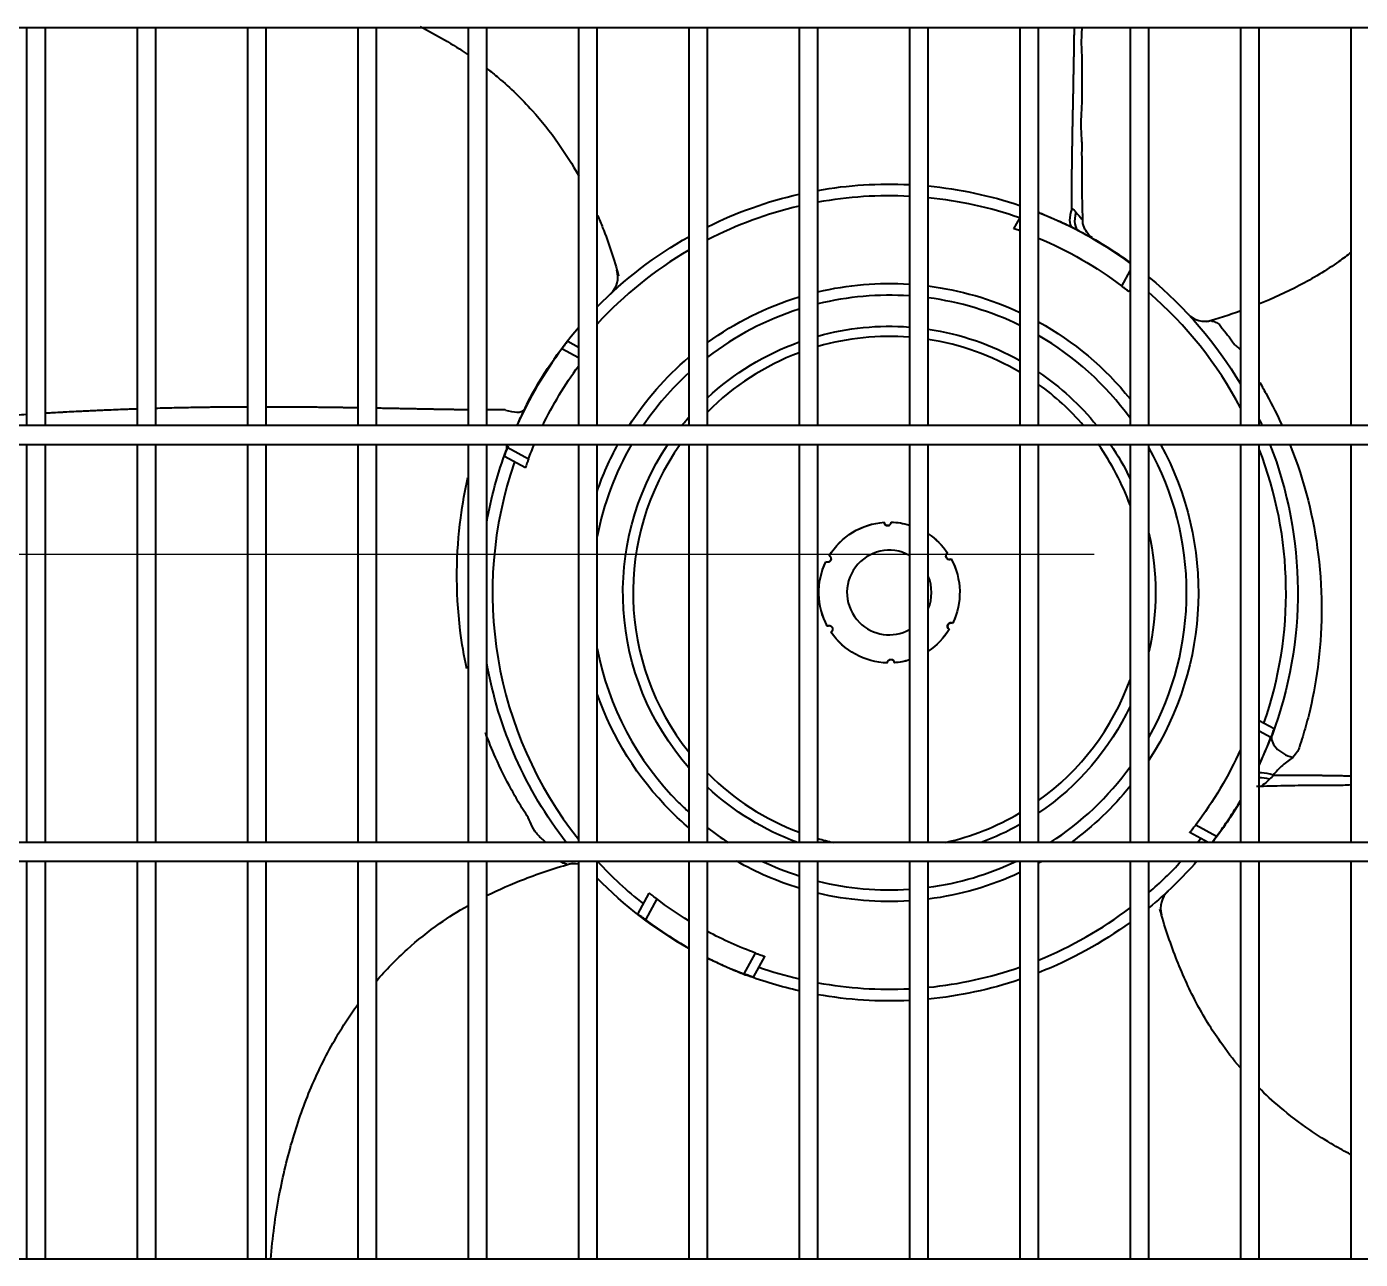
# Model space of a CAD drawing. Extents: x 58467 to 79089, y -33726 to -17391.
# Drawn here: x 72349.59 to 72377.99, y -20118.07 to -20091.82 of the extents above; entities that cross this region are included whole.
import ezdxf
from ezdxf.enums import TextEntityAlignment as Align

# ---------------------------------------------------------------- set-up
doc = ezdxf.new("R2010")
doc.units = 0
doc.header["$LTSCALE"] = 100
doc.linetypes.add('DASHDOT2', pattern=[0.5, 0.25, -0.125, 0, -0.125])
doc.layers.add('+ENTE-ST-DOSEME USTU KONDDRENAJ', color=110, linetype='DOSEMEUSTUKONDENSDRENAJ_LINE', lineweight=40)
doc.layers.add('BA_axis', color=5, linetype='DASHDOT2')
doc.styles.add('text1', font='arial.ttf', dxfattribs={"height": 20})
doc.linetypes.add('DOSEMEUSTUKONDENSDRENAJ_LINE', pattern='A,300,-40,["CD",Standard,S=15,R=0,X=-35,Y=-7.5],0', length=340)

# ---------------------------------------------------------------- blocks, each defined once
blk = doc.blocks.new('*U176')
blk.add_line((0, 0), (0, -696))
at = {"linetype": 'Continuous', "style": 'text1'}
blk.add_attdef('1', text='', height=40, dxfattribs=at).set_placement((0, 38), align=Align.MIDDLE)
blk = doc.blocks.new('AXIS')
at = {"layer": 'BA_axis', "xscale": -1, "rotation": 270}
blk.add_blockref('*U176', (4176.09, -32551.267), dxfattribs=at)
blk = doc.blocks.new('1 VE ZEMİN SAĞ')
at = {"color": 3}
for p, q in [((54065.854, -32792.919, -3.539), (54184.216, -32792.919, -3.539)), ((54137.4, -32792.919, -3.539), (54137.4, -32801.398, -3.539)), ((54137.8, -32801.398, -3.539), (54137.8, -32792.919, -3.539)), ((54139.75, -32792.919, -3.539), (54139.75, -32801.398, -3.539)), ((54140.15, -32801.398, -3.539), (54140.15, -32792.919, -3.539)), ((54142.1, -32792.919, -3.539), (54142.1, -32801.398, -3.539)), ((54142.5, -32801.398, -3.539), (54142.5, -32792.919, -3.539)), ((54144.449, -32792.919, -3.539), (54144.449, -32801.398, -3.539)), ((54144.849, -32801.398, -3.539), (54144.849, -32792.919, -3.539)), ((54146.799, -32792.919, -3.539), (54146.799, -32801.398, -3.539)), ((54147.199, -32801.398, -3.539), (54147.199, -32792.919, -3.539)), ((54149.149, -32792.919, -3.539), (54149.149, -32801.398, -3.539)), ((54149.548, -32801.398, -3.539), (54149.548, -32792.919, -3.539)), ((54151.498, -32792.919, -3.539), (54151.498, -32801.398, -3.539)), ((54151.898, -32801.398, -3.539), (54151.898, -32792.919, -3.539)), ((54153.848, -32792.919, -3.539), (54153.848, -32801.398, -3.539)), ((54154.248, -32801.398, -3.539), (54154.248, -32792.919, -3.539)), ((54156.197, -32792.919, -3.539), (54156.197, -32801.398, -3.539)), ((54156.597, -32801.398, -3.539), (54156.597, -32792.919, -3.539)), ((54158.547, -32792.919, -3.539), (54158.547, -32801.398, -3.539)), ((54158.947, -32801.398, -3.539), (54158.947, -32792.919, -3.539)), ((54160.897, -32792.919, -3.539), (54160.897, -32801.398, -3.539)), ((54161.297, -32801.398, -3.539), (54161.297, -32792.919, -3.539)), ((54163.246, -32792.919, -3.539), (54163.246, -32801.398, -3.539)), ((54163.646, -32801.398, -3.539), (54163.646, -32792.919, -3.539)), ((54165.596, -32792.919, -3.539), (54165.596, -32801.398, -3.539)), ((54146.794, -32796.529, -3.539), (54146.799, -32796.524, -3.539)), ((54158.422, -32797.204, -3.539), (54158.547, -32796.977, -3.539)), ((54160.717, -32798.427, -3.539), (54160.897, -32798.099, -3.539)), ((54149.833, -32798.594, -3.539), (54149.852, -32798.576, -3.539)), ((54160.897, -32798.515, -3.539), (54160.877, -32798.551, -3.539)), ((54162.135, -32799.026, -3.539), (54162.145, -32799.038, -3.539)), ((54148.921, -32799.6, -3.539), (54149.149, -32799.725, -3.539)), ((54149.149, -32799.953, -3.539), (54148.798, -32799.761, -3.539)), ((54146.799, -32800.481, -3.539), (54146.796, -32800.48, -3.539)), ((54146.799, -32800.481, -3.539), (54146.796, -32800.48, -3.539)), ((54184.216, -32801.397, -3.539), (54065.854, -32801.397, -3.539)), ((54065.854, -32801.797, -3.539), (54184.216, -32801.797, -3.539)), ((54137.4, -32801.798, -3.539), (54137.4, -32810.275, -3.539)), ((54137.8, -32810.275, -3.539), (54137.8, -32801.798, -3.539)), ((54139.75, -32801.798, -3.539), (54139.75, -32810.275, -3.539)), ((54140.15, -32810.275, -3.539), (54140.15, -32801.798, -3.539)), ((54142.1, -32801.798, -3.539), (54142.1, -32810.275, -3.539)), ((54142.5, -32810.275, -3.539), (54142.5, -32801.798, -3.539)), ((54144.449, -32801.798, -3.539), (54144.449, -32810.275, -3.539)), ((54144.849, -32810.275, -3.539), (54144.849, -32801.798, -3.539)), ((54146.799, -32801.798, -3.539), (54146.799, -32810.275, -3.539)), ((54147.199, -32810.275, -3.539), (54147.199, -32801.798, -3.539)), ((54147.644, -32801.865, -3.539), (54148.087, -32802.108, -3.539)), ((54149.149, -32801.798, -3.539), (54149.149, -32810.275, -3.539)), ((54149.548, -32810.275, -3.539), (54149.548, -32801.798, -3.539)), ((54151.498, -32801.798, -3.539), (54151.498, -32810.275, -3.539)), ((54151.898, -32810.275, -3.539), (54151.898, -32801.798, -3.539)), ((54153.848, -32801.798, -3.539), (54153.848, -32810.275, -3.539)), ((54154.248, -32810.275, -3.539), (54154.248, -32801.798, -3.539)), ((54156.197, -32801.798, -3.539), (54156.197, -32810.275, -3.539)), ((54156.597, -32810.275, -3.539), (54156.597, -32801.798, -3.539)), ((54158.547, -32801.798, -3.539), (54158.547, -32810.275, -3.539)), ((54158.947, -32810.275, -3.539), (54158.947, -32801.798, -3.539)), ((54160.897, -32801.798, -3.539), (54160.897, -32810.275, -3.539)), ((54161.297, -32810.275, -3.539), (54161.297, -32801.798, -3.539)), ((54163.246, -32801.798, -3.539), (54163.246, -32810.275, -3.539)), ((54163.646, -32810.275, -3.539), (54163.646, -32801.798, -3.539)), ((54165.596, -32801.798, -3.539), (54165.596, -32810.275, -3.539)), ((54148.019, -32802.299, -3.539), (54147.574, -32802.055, -3.539)), ((54165.592, -32806.952, -3.539), (54165.596, -32806.953, -3.539)), ((54165.592, -32806.952, -3.539), (54165.596, -32806.953, -3.539)), ((54163.646, -32807.679, -3.539), (54163.961, -32807.852, -3.539)), ((54163.892, -32808.041, -3.539), (54163.646, -32807.907, -3.539)), ((54162.294, -32809.902, -3.539), (54162.737, -32810.145, -3.539)), ((54162.56, -32810.276, -3.539), (54162.17, -32810.062, -3.539)), ((54184.216, -32810.276, -3.539), (54065.854, -32810.276, -3.539)), ((54065.854, -32810.676, -3.539), (54184.216, -32810.676, -3.539)), ((54137.4, -32810.675, -3.539), (54137.4, -32819.154, -3.539)), ((54137.8, -32819.154, -3.539), (54137.8, -32810.675, -3.539)), ((54139.75, -32810.675, -3.539), (54139.75, -32819.154, -3.539)), ((54140.15, -32819.154, -3.539), (54140.15, -32810.675, -3.539)), ((54142.1, -32810.675, -3.539), (54142.1, -32819.154, -3.539)), ((54142.5, -32819.154, -3.539), (54142.5, -32810.675, -3.539)), ((54144.449, -32810.675, -3.539), (54144.449, -32819.154, -3.539)), ((54144.849, -32819.154, -3.539), (54144.849, -32810.675, -3.539)), ((54146.799, -32810.675, -3.539), (54146.799, -32819.154, -3.539)), ((54147.199, -32819.154, -3.539), (54147.199, -32810.675, -3.539)), ((54149.149, -32810.675, -3.539), (54149.149, -32819.154, -3.539)), ((54149.548, -32819.154, -3.539), (54149.548, -32810.675, -3.539)), ((54151.498, -32810.675, -3.539), (54151.498, -32819.154, -3.539)), ((54151.898, -32819.154, -3.539), (54151.898, -32810.675, -3.539)), ((54153.848, -32810.675, -3.539), (54153.848, -32819.154, -3.539)), ((54154.248, -32819.154, -3.539), (54154.248, -32810.675, -3.539)), ((54156.197, -32810.675, -3.539), (54156.197, -32819.154, -3.539)), ((54156.597, -32819.154, -3.539), (54156.597, -32810.675, -3.539)), ((54158.547, -32810.675, -3.539), (54158.547, -32819.154, -3.539)), ((54158.947, -32819.154, -3.539), (54158.947, -32810.675, -3.539)), ((54160.897, -32810.675, -3.539), (54160.897, -32819.154, -3.539)), ((54161.297, -32819.154, -3.539), (54161.297, -32810.675, -3.539)), ((54163.246, -32810.675, -3.539), (54163.246, -32819.154, -3.539)), ((54163.646, -32819.154, -3.539), (54163.646, -32810.675, -3.539)), ((54165.596, -32810.675, -3.539), (54165.596, -32819.154, -3.539)), ((54150.415, -32811.8, -3.539), (54150.659, -32811.355, -3.539)), ((54161.703, -32811.312, -3.539), (54161.684, -32811.33, -3.539)), ((54150.819, -32811.479, -3.539), (54150.576, -32811.923, -3.539)), ((54151.399, -32812.475, -3.539), (54151.398, -32812.474, -3.539)), ((54152.679, -32813.077, -3.539), (54152.923, -32812.634, -3.539)), ((54153.113, -32812.702, -3.539), (54152.869, -32813.146, -3.539)), ((54184.216, -32819.154, -3.539), (54065.854, -32819.154, -3.539))]:
    blk.add_line(p, q, dxfattribs=at)
at = {"color": 3, "extrusion": (0, 0, -1)}
for centre, radius, start, end in [((-54155.768, -32804.953, 3.539), 8.699, 79.9351, 92.8298), ((-54155.768, -32804.953, 3.539), 8.699, 95.4718, 108.6329), ((-54155.768, -32804.953, 3.539), 8.699, 63.5863, 77.2478), ((-54155.768, -32804.953, 3.539), 8.699, 44.3587, 60.6054), ((-54155.768, -32804.953, 3.539), 8.191, 112.8394, 127.1733), ((-54155.768, -32804.953, 3.539), 8.699, 117.6697, 126.1312), ((-54155.768, -32804.953, 3.539), 8.699, 129.4651, 149.2876), ((-54155.768, -32804.953, 3.539), 6.582, 76.6463, 93.7406), ((-54155.768, -32804.953, 3.539), 6.582, 97.2394, 114.975), ((-54155.768, -32804.953, 3.539), 6.582, 53.9887, 73.035), ((-54155.768, -32804.953, 3.539), 8.699, 27.6697, 40.4519), ((-54155.768, -32804.953, 3.539), 5.671, 74.4525, 94.3425), ((-54155.768, -32804.953, 3.539), 5.671, 98.4094, 119.34), ((-54155.768, -32804.953, 3.539), 6.582, 118.8787, 141.1875), ((-54155.768, -32804.953, 3.539), 5.671, 46.9687, 70.2112), ((-54155.768, -32804.953, 3.539), 6.582, 32.6925, 49.5563), ((-54155.768, -32804.953, 3.539), 8.191, 25.7297, 36.0841), ((-54155.768, -32804.953, 3.539), 5.671, 124.0931, 141.1706), ((-54155.768, -32804.953, 3.539), 5.671, 38.8237, 41.1581), ((-54155.768, -32804.953, 3.539), 8.699, 154.9195, 155.8727), ((-54155.768, -32804.953, 3.539), 8.699, 9.905, 20.4357), ((-54155.768, -32804.953, 3.539), 8.191, 20.3267, 22.6623), ((-54155.768, -32804.953, 3.539), 6.582, 19.1081, 28.6481), ((-54155.768, -32804.953, 3.539), 5.671, 318.8306, 33.8063), ((-54155.768, -32804.953, 3.539), 5.671, 146.1881, 154.7325), ((-54155.768, -32804.953, 3.539), 6.582, 151.3463, 212.8556), ((-54155.768, -32804.953, 3.539), 8.699, 158.7281, 200.4357), ((-54155.768, -32804.953, 3.539), 1.5, 31.5149, 85.7851), ((-54155.768, -32804.953, 3.539), 1.5, 31.6151, 85.8849), ((-54155.735, -32803.454, 3.539), 0.075, 180.1825, 357.3175), ((-54155.768, -32804.953, 3.539), 1.5, 91.5149, 106.647), ((-54155.768, -32804.953, 3.539), 1.5, 91.6151, 106.6471), ((-54155.768, -32804.953, 3.539), 1.5, 123.5817, 145.8849), ((-54155.768, -32804.953, 3.539), 1.5, 123.5818, 145.7851), ((-54155.768, -32804.953, 3.539), 5.671, 167.13, 192.8588), ((-54154.453, -32804.232, 3.539), 0.075, 120.1825, 297.3175), ((-54157.05, -32804.175, 3.539), 0.075, 240.1825, 57.3175), ((-54155.768, -32804.953, 3.539), 1.5, 151.5149, 205.7863), ((-54155.768, -32804.953, 3.539), 1.5, 151.6151, 205.8849), ((-54155.768, -32804.953, 3.539), 1.5, 331.5149, 25.7851), ((-54155.768, -32804.953, 3.539), 1.5, 331.6151, 25.8849), ((-54154.486, -32805.731, 3.539), 0.075, 60.1825, 237.3175), ((-54157.083, -32805.674, 3.539), 0.075, 300.1825, 117.3175), ((-54155.768, -32804.953, 3.539), 1.5, 271.6151, 325.8849), ((-54155.768, -32804.953, 3.539), 1.5, 271.5149, 325.7851), ((-54155.768, -32804.953, 3.539), 1.5, 211.5137, 236.4184), ((-54155.768, -32804.953, 3.539), 1.5, 211.6151, 236.419), ((-54155.768, -32804.953, 3.539), 8.699, 322.2719, 350.0942), ((-54155.801, -32806.452, 3.539), 0.075, 0.1825, 177.3175), ((-54155.768, -32804.953, 3.539), 1.5, 253.3536, 265.8849), ((-54155.768, -32804.953, 3.539), 1.5, 253.3536, 265.7851), ((-54155.768, -32804.953, 3.539), 6.582, 315, 340.8806), ((-54155.768, -32804.953, 3.539), 5.671, 205.2562, 235.8956), ((-54155.768, -32804.953, 3.539), 8.191, 204.0687, 217.1733), ((-54155.768, -32804.953, 3.539), 5.671, 290.1825, 313.02), ((-54155.768, -32804.953, 3.539), 6.582, 218.8013, 233.9606), ((-54155.768, -32804.953, 3.539), 6.582, 310.4325, 315), ((-54155.768, -32804.953, 3.539), 8.699, 210.7139, 217.7283), ((-54155.768, -32804.953, 3.539), 5.671, 240.6487, 249.8006), ((-54155.768, -32804.953, 3.539), 6.582, 286.9538, 299.5988), ((-54155.768, -32804.953, 3.539), 6.582, 240.3844, 241.11), ((-54155.768, -32804.953, 3.539), 8.699, 221.1398, 230.5364), ((-54155.768, -32804.953, 3.539), 8.699, 299.3961, 315.6416), ((-54155.768, -32804.953, 3.539), 6.582, 245.0137, 262.7494), ((-54155.768, -32804.953, 3.539), 6.582, 266.2481, 283.3425), ((-54155.768, -32804.953, 3.539), 8.191, 301.4183, 307.1733), ((-54155.768, -32804.953, 3.539), 8.191, 290.3267, 298.1938), ((-54155.768, -32804.953, 3.539), 8.699, 233.8703, 248.5638), ((-54155.768, -32804.953, 3.539), 8.699, 282.7514, 290.4357), ((-54155.768, -32804.953, 3.539), 8.699, 251.3663, 264.5273), ((-54155.768, -32804.953, 3.539), 8.699, 267.1681, 280.0628)]:
    blk.add_arc(centre, radius, start, end, dxfattribs=at)
at = {"color": 3}
for radius, start, end in [(8.449, 87.0854, 100.3653), (8.449, 70.7868, 84.3659), (8.449, 103.1359, 117.2591), (8.691, 53.8334, 68.5429), (8.449, 120.3544, 137.4022), (8.449, 27.7268, 49.1255), (6.332, 86.1131, 103.8938), (6.332, 63.9675, 82.4738), (6.332, 107.6513, 127.6706), (5.455, 85.4831, 106.1831), (5.455, 59.3719, 81.2531), (6.332, 35.91, 59.8669), (8.691, 143.3149, 155.8496), (5.455, 110.61, 135.1912), (6.332, 132.4013, 145.8394), (5.455, 40.6856, 54.3544), (6.332, 150.1088, 169.1663), (5.455, 144.6525, 218.4862), (5.455, 19.9069, 35.3531), (6.332, 330.8231, 29.1769), (8.449, 340.7868, 21.1705), (8.449, 160.7868, 218.4201), (0.9, 61.4868, 225), (0.9, 337.2019, 22.7981), (0.9, 225, 298.513), (6.332, 190.8338, 225), (5.455, 305.6456, 340.0931), (8.691, 335.0266, 339.1851), (5.455, 225, 249.39), (6.332, 302.7938, 324.09), (8.691, 323.3149, 329.3716), (6.332, 225, 227.5988), (5.455, 282.6281, 300.6282), (6.332, 232.3294, 237.2006), (5.455, 253.8169, 257.3662), (8.449, 320.9474, 321.7132), (8.449, 222.6368, 231.7132), (6.332, 244.6538, 252.3488), (6.332, 277.5263, 295.3407), (8.449, 310.8737, 317.3624), (6.332, 256.1063, 273.8869), (8.691, 233.3149, 240.576), (8.449, 292.1036, 307.3772), (8.691, 243.5604, 249.1851), (8.449, 250.7868, 256.8654), (8.449, 275.6354, 289.2045), (8.449, 259.636, 272.9158)]:
    blk.add_arc((54155.768, -32804.953, -3.539), radius, start, end, dxfattribs=at)
at = {"color": 3, "extrusion": (5.89787e-06, 5.50525e-06, 1)}
blk.add_arc((54149.49, -32798.229, -3.402), 0.5, 313.0877, 16.4735, dxfattribs=at)
at = {"color": 3, "extrusion": (5.03151e-06, -5.39034e-06, 1)}
blk.add_arc((54162.491, -32798.676, -3.092), 0.5, 223.0877, 286.4677, dxfattribs=at)
at = {"color": 3, "extrusion": (-5.25028e-06, 5.62471e-06, 1)}
blk.add_arc((54149.044, -32811.23, -4.006), 0.5, 77.9694, 106.4725, dxfattribs=at)
at = {"color": 3, "extrusion": (-6.04419e-06, -5.64183e-06, 1)}
blk.add_arc((54162.045, -32811.677, -3.679), 0.5, 133.0877, 196.4734, dxfattribs=at)
at = {"color": 3}
for centre, major_axis, ratio, start_param, end_param in [((54160.039, -32796.806, -3.539), (0.232, 0.443), 0.512974, 1.938544, 3.141593), ((54147.148, -32801.741, -3.539), (0.468, -0.175), 0.588101, 0, 0.392495), ((54164.387, -32808.165, -3.539), (-0.468, 0.175), 0.588101, 0, 1.726902), ((54163.914, -32809.225, -3.539), (0.443, -0.232), 0.512974, 1.938544, 2.458256)]:
    blk.add_ellipse(centre, major_axis=major_axis, ratio=ratio, start_param=start_param, end_param=end_param, dxfattribs=at)
for points, knots in [([(54145.782, -32792.901, -3.539), (54145.958, -32792.989, -3.539), (54146.303, -32793.176, -3.539), (54146.636, -32793.387, -3.539), (54146.799, -32793.498, -3.539)], [0, 0, 0, 0, 0.500416, 1, 1, 1, 1]), ([(54159.657, -32796.765, -3.539), (54159.657, -32796.749, -3.539), (54159.657, -32796.708, -3.539), (54159.656, -32796.624, -3.539), (54159.656, -32796.531, -3.539), (54159.656, -32796.437, -3.539), (54159.656, -32796.354, -3.539), (54159.656, -32796.272, -3.539), (54159.657, -32796.177, -3.539), (54159.658, -32796.076, -3.539), (54159.659, -32795.965, -3.539), (54159.66, -32795.866, -3.539), (54159.661, -32795.76, -3.539), (54159.663, -32795.66, -3.539), (54159.665, -32795.559, -3.539), (54159.666, -32795.444, -3.539), (54159.668, -32795.342, -3.539), (54159.67, -32795.225, -3.539), (54159.672, -32795.108, -3.539), (54159.674, -32794.988, -3.539), (54159.676, -32794.883, -3.539), (54159.679, -32794.775, -3.539), (54159.681, -32794.652, -3.539), (54159.683, -32794.525, -3.539), (54159.686, -32794.399, -3.539), (54159.689, -32794.273, -3.539), (54159.691, -32794.148, -3.539), (54159.693, -32794.023, -3.539), (54159.695, -32793.899, -3.539), (54159.698, -32793.774, -3.539), (54159.7, -32793.649, -3.539), (54159.702, -32793.523, -3.539), (54159.704, -32793.396, -3.539), (54159.706, -32793.253, -3.539), (54159.708, -32793.124, -3.539), (54159.71, -32793.001, -3.539), (54159.711, -32792.943, -3.539), (54159.711, -32792.918, -3.539)], [0, 0, 0, 0, 0.014596, 0.03792, 0.072906, 0.09623, 0.119554, 0.142878, 0.166202, 0.201188, 0.224512, 0.259498, 0.282822, 0.306146, 0.341132, 0.364456, 0.399442, 0.422766, 0.457752, 0.492738, 0.516062, 0.539386, 0.574372, 0.609358, 0.632682, 0.667668, 0.702654, 0.725978, 0.760964, 0.79595, 0.819274, 0.85426, 0.889246, 0.91257, 0.959218, 0.982542, 1, 1, 1, 1]), ([(54159.894, -32797.132, -3.539), (54159.887, -32796.936, -3.539), (54159.876, -32796.54, -3.539), (54159.873, -32796.118, -3.539), (54159.872, -32795.833, -3.539), (54159.873, -32795.71, -3.539), (54159.871, -32795.579, -3.539), (54159.874, -32795.47, -3.539), (54159.873, -32795.369, -3.539), (54159.866, -32795.207, -3.539), (54159.849, -32795.023, -3.539), (54159.865, -32794.742, -3.539), (54159.881, -32794.357, -3.539), (54159.87, -32794.047, -3.539), (54159.875, -32793.801, -3.539), (54159.878, -32793.676, -3.539), (54159.876, -32793.493, -3.539), (54159.858, -32793.297, -3.539), (54159.87, -32793.063, -3.539), (54159.873, -32792.951, -3.539), (54159.874, -32792.917, -3.539)], [0, 0, 0, 0, 0.133514, 0.270433, 0.286934, 0.326862, 0.357504, 0.38702, 0.40567, 0.425383, 0.498549, 0.559198, 0.624297, 0.752478, 0.802637, 0.822176, 0.83997, 0.924593, 0.976886, 1, 1, 1, 1]), ([(54147.204, -32793.794, -3.539), (54147.286, -32793.858, -3.539), (54147.625, -32794.133, -3.539), (54148.153, -32794.643, -3.539), (54148.719, -32795.352, -3.539), (54149.022, -32795.839, -3.539), (54149.156, -32796.081, -3.539)], [0, 0, 0, 0, 0.103677, 0.436935, 0.728671, 1, 1, 1, 1]), ([(54159.653, -32797.172, -3.539), (54159.633, -32797.163, -3.539), (54159.613, -32797.153, -3.539), (54159.496, -32797.099, -3.539), (54159.399, -32797.055, -3.539), (54159.215, -32796.974, -3.539), (54159.129, -32796.936, -3.539), (54159.011, -32796.885, -3.539), (54158.979, -32796.871, -3.539), (54158.947, -32796.858, -3.539)], [0, 0, 0, 0, 0.087898, 0.087898, 0.500484, 0.500484, 0.864594, 0.864594, 1, 1, 1, 1]), ([(54159.654, -32796.779, -3.539), (54159.625, -32796.869, -3.539), (54159.61, -32796.955, -3.539), (54159.609, -32797.094, -3.539), (54159.625, -32797.146, -3.539), (54159.653, -32797.172, -3.539)], [0, 0, 0, 0, 0.5, 0.5, 1, 1, 1, 1]), ([(54159.657, -32796.765, -3.539), (54159.657, -32796.765, -3.539), (54159.657, -32796.765, -3.539), (54159.688, -32796.794, -3.539), (54159.717, -32796.824, -3.539), (54159.744, -32796.854, -3.539)], [0, 0, 0, 0, 0.000046, 0.000046, 1, 1, 1, 1]), ([(54159.744, -32796.854, -3.539), (54159.791, -32796.906, -3.539), (54159.835, -32796.957, -3.539), (54159.878, -32797.013, -3.539), (54159.888, -32797.023, -3.539), (54159.89, -32797.02, -3.539)], [0, 0, 0, 0, 0.677972, 0.677972, 1, 1, 1, 1]), ([(54149.559, -32796.919, -3.539), (54149.595, -32797.007, -3.539), (54149.765, -32797.428, -3.539), (54149.91, -32797.86, -3.539), (54150.006, -32798.211, -3.539)], [0, 0, 0, 0, 0.208433, 1, 1, 1, 1]), ([(54160.09, -32797.394, -3.539), (54160.054, -32797.369, -3.539), (54159.983, -32797.308, -3.539), (54159.915, -32797.174, -3.539), (54159.88, -32797.066, -3.539), (54159.889, -32797.01, -3.539), (54159.889, -32797.009, -3.539)], [0, 0, 0, 0, 0.282713, 0.623797, 0.98945, 1, 1, 1, 1]), ([(54158.547, -32797.248, -3.539), (54158.528, -32797.241, -3.539), (54158.509, -32797.235, -3.539), (54158.476, -32797.223, -3.539), (54158.462, -32797.218, -3.539), (54158.439, -32797.21, -3.539), (54158.431, -32797.207, -3.539), (54158.424, -32797.205, -3.539), (54158.422, -32797.204, -3.539), (54158.422, -32797.204, -3.539)], [0, 0, 0, 0, 0.272273, 0.272273, 0.55574, 0.55574, 0.835863, 0.835863, 1, 1, 1, 1]), ([(54165.604, -32797.709, -3.539), (54165.518, -32797.775, -3.539), (54165.166, -32798.035, -3.539), (54164.526, -32798.424, -3.539), (54163.939, -32798.69, -3.539), (54163.649, -32798.807, -3.539)], [0, 0, 0, 0, 0.146134, 0.586198, 1, 1, 1, 1]), ([(54160.877, -32798.551, -3.539), (54160.877, -32798.551, -3.539), (54160.874, -32798.549, -3.539), (54160.862, -32798.539, -3.539), (54160.854, -32798.533, -3.539), (54160.832, -32798.515, -3.539), (54160.818, -32798.505, -3.539), (54160.788, -32798.482, -3.539), (54160.772, -32798.468, -3.539), (54160.742, -32798.446, -3.539), (54160.729, -32798.436, -3.539), (54160.717, -32798.427, -3.539)], [0, 0, 0, 0, 0.211356, 0.211356, 0.422617, 0.422617, 0.635365, 0.635365, 0.851032, 0.851032, 1, 1, 1, 1]), ([(54162.627, -32799.162, -3.539), (54162.627, -32799.164, -3.539), (54162.631, -32799.167, -3.539), (54162.65, -32799.175, -3.539), (54162.667, -32799.179, -3.539), (54162.717, -32799.194, -3.539), (54162.752, -32799.206, -3.539), (54162.812, -32799.249, -3.539), (54162.826, -32799.282, -3.539), (54162.864, -32799.338, -3.539), (54162.885, -32799.364, -3.539), (54162.953, -32799.441, -3.539), (54162.995, -32799.496, -3.539), (54163.052, -32799.579, -3.539), (54163.068, -32799.607, -3.539), (54163.108, -32799.66, -3.539), (54163.134, -32799.683, -3.539), (54163.191, -32799.73, -3.539), (54163.219, -32799.756, -3.539), (54163.245, -32799.783, -3.539)], [0, 0, 0, 0, 0.041274, 0.041274, 0.097669, 0.097669, 0.210461, 0.210461, 0.323252, 0.323252, 0.436043, 0.436043, 0.661626, 0.661626, 0.774417, 0.774417, 0.887208, 0.887208, 1, 1, 1, 1]), ([(54148.798, -32799.761, -3.539), (54148.812, -32799.743, -3.539), (54148.826, -32799.724, -3.539), (54148.852, -32799.69, -3.539), (54148.864, -32799.673, -3.539), (54148.886, -32799.645, -3.539), (54148.895, -32799.633, -3.539), (54148.91, -32799.614, -3.539), (54148.915, -32799.607, -3.539), (54148.92, -32799.601, -3.539), (54148.921, -32799.6, -3.539), (54148.921, -32799.6, -3.539)], [0, 0, 0, 0, 0.217793, 0.217793, 0.435623, 0.435623, 0.652794, 0.652794, 0.867695, 0.867695, 1, 1, 1, 1]), ([(54163.659, -32800.482, -3.539), (54163.712, -32800.572, -3.539), (54163.761, -32800.661, -3.539), (54163.927, -32800.965, -3.539), (54164.034, -32801.181, -3.539), (54164.131, -32801.397, -3.539)], [0, 0, 0, 0, 0.29522, 0.29522, 1, 1, 1, 1]), ([(54139.753, -32801.045, -3.539), (54139.733, -32801.046, -3.539), (54139.664, -32801.048, -3.539), (54139.53, -32801.053, -3.539), (54139.382, -32801.058, -3.539), (54139.218, -32801.065, -3.539), (54139.07, -32801.071, -3.539), (54138.904, -32801.078, -3.539), (54138.753, -32801.085, -3.539), (54138.603, -32801.093, -3.539), (54138.437, -32801.101, -3.539), (54138.291, -32801.109, -3.539), (54138.129, -32801.118, -3.539), (54137.984, -32801.126, -3.539), (54137.864, -32801.133, -3.539), (54137.809, -32801.137, -3.539), (54137.802, -32801.137, -3.539)], [0, 0, 0, 0, 0.030761, 0.106414, 0.207284, 0.257719, 0.358589, 0.434241, 0.509893, 0.585546, 0.661198, 0.762068, 0.812503, 0.913373, 0.989026, 1, 1, 1, 1]), ([(54142.098, -32801.002, -3.539), (54142.043, -32801.003, -3.539), (54141.954, -32801.003, -3.539), (54141.798, -32801.004, -3.539), (54141.665, -32801.005, -3.539), (54141.501, -32801.007, -3.539), (54141.369, -32801.008, -3.539), (54141.205, -32801.01, -3.539), (54141.074, -32801.012, -3.539), (54140.909, -32801.015, -3.539), (54140.777, -32801.018, -3.539), (54140.61, -32801.021, -3.539), (54140.475, -32801.024, -3.539), (54140.307, -32801.028, -3.539), (54140.208, -32801.031, -3.539), (54140.143, -32801.033, -3.539)], [0, 0, 0, 0, 0.083725, 0.134792, 0.236924, 0.28799, 0.390123, 0.441189, 0.543321, 0.594388, 0.69652, 0.747586, 0.849719, 0.900785, 1, 1, 1, 1]), ([(54144.448, -32801.021, -3.539), (54144.411, -32801.02, -3.539), (54144.327, -32801.019, -3.539), (54144.211, -32801.017, -3.539), (54144.068, -32801.015, -3.539), (54143.939, -32801.013, -3.539), (54143.791, -32801.011, -3.539), (54143.658, -32801.009, -3.539), (54143.526, -32801.008, -3.539), (54143.378, -32801.006, -3.539), (54143.248, -32801.005, -3.539), (54143.102, -32801.004, -3.539), (54142.973, -32801.003, -3.539), (54142.827, -32801.002, -3.539), (54142.681, -32801.002, -3.539), (54142.571, -32801.002, -3.539), (54142.511, -32801.002, -3.539), (54142.499, -32801.002, -3.539)], [0, 0, 0, 0, 0.058456, 0.133376, 0.183323, 0.283216, 0.333162, 0.408082, 0.483002, 0.532949, 0.632842, 0.682788, 0.757708, 0.832628, 0.907548, 0.982468, 1, 1, 1, 1]), ([(54146.799, -32801.062, -3.539), (54146.797, -32801.062, -3.539), (54146.753, -32801.061, -3.539), (54146.681, -32801.061, -3.539), (54146.574, -32801.06, -3.539), (54146.475, -32801.058, -3.539), (54146.374, -32801.056, -3.539), (54146.258, -32801.055, -3.539), (54146.156, -32801.053, -3.539), (54146.04, -32801.051, -3.539), (54145.922, -32801.049, -3.539), (54145.803, -32801.047, -3.539), (54145.698, -32801.044, -3.539), (54145.59, -32801.042, -3.539), (54145.467, -32801.04, -3.539), (54145.339, -32801.037, -3.539), (54145.214, -32801.035, -3.539), (54145.088, -32801.032, -3.539), (54144.963, -32801.03, -3.539), (54144.884, -32801.028, -3.539), (54144.851, -32801.028, -3.539), (54144.85, -32801.028, -3.539)], [0, 0, 0, 0, 0.002758, 0.072208, 0.118509, 0.164809, 0.234259, 0.28056, 0.35001, 0.396311, 0.465761, 0.535212, 0.581512, 0.627812, 0.697263, 0.766713, 0.813014, 0.882464, 0.951915, 0.998215, 1, 1, 1, 1]), ([(54147.58, -32801.064, -3.539), (54147.564, -32801.064, -3.539), (54147.523, -32801.064, -3.539), (54147.438, -32801.065, -3.539), (54147.346, -32801.065, -3.539), (54147.262, -32801.065, -3.539), (54147.217, -32801.065, -3.539), (54147.199, -32801.065, -3.539)], [0, 0, 0, 0, 0.131384, 0.341336, 0.656263, 0.866214, 1, 1, 1, 1]), ([(54147.593, -32801.066, -3.539), (54147.684, -32801.095, -3.539), (54147.77, -32801.111, -3.539), (54147.909, -32801.111, -3.539), (54147.961, -32801.096, -3.539), (54147.987, -32801.068, -3.539)], [0, 0, 0, 0, 0.5, 0.5, 1, 1, 1, 1]), ([(54147.987, -32801.068, -3.539), (54147.977, -32801.088, -3.539), (54147.968, -32801.108, -3.539), (54147.917, -32801.217, -3.539), (54147.877, -32801.307, -3.539), (54147.837, -32801.397, -3.539)], [0, 0, 0, 0, 0.187509, 0.187509, 1, 1, 1, 1]), ([(54137.401, -32801.163, -3.539), (54137.396, -32801.163, -3.539), (54137.327, -32801.168, -3.539), (54137.207, -32801.176, -3.539), (54137.043, -32801.188, -3.539), (54136.897, -32801.199, -3.539), (54136.752, -32801.21, -3.539), (54136.593, -32801.222, -3.539), (54136.435, -32801.235, -3.539), (54136.278, -32801.248, -3.539), (54136.12, -32801.262, -3.539), (54135.979, -32801.274, -3.539), (54135.822, -32801.289, -3.539), (54135.68, -32801.302, -3.539), (54135.545, -32801.315, -3.539), (54135.473, -32801.322, -3.539), (54135.449, -32801.324, -3.539)], [0, 0, 0, 0, 0.007103, 0.105116, 0.178625, 0.252135, 0.325644, 0.399153, 0.497166, 0.570676, 0.644185, 0.742198, 0.791204, 0.889217, 0.962726, 1, 1, 1, 1]), ([(54147.574, -32802.055, -3.539), (54147.574, -32802.055, -3.539), (54147.576, -32802.051, -3.539), (54147.581, -32802.037, -3.539), (54147.584, -32802.027, -3.539), (54147.594, -32802.001, -3.539), (54147.599, -32801.984, -3.539), (54147.612, -32801.949, -3.539), (54147.62, -32801.929, -3.539), (54147.633, -32801.894, -3.539), (54147.638, -32801.879, -3.539), (54147.644, -32801.865, -3.539)], [0, 0, 0, 0, 0.211758, 0.211758, 0.423432, 0.423432, 0.636431, 0.636431, 0.852021, 0.852021, 1, 1, 1, 1]), ([(54164.3, -32801.798, -3.539), (54164.617, -32802.595, -3.539), (54164.808, -32803.389, -3.539), (54165.01, -32805.005, -3.539), (54164.987, -32805.816, -3.539), (54164.845, -32806.904, -3.539), (54164.78, -32807.245, -3.539), (54164.661, -32807.72, -3.539), (54164.618, -32807.873, -3.539), (54164.55, -32808.091, -3.539), (54164.524, -32808.165, -3.539), (54164.495, -32808.267, -3.539), (54164.481, -32808.299, -3.539), (54164.437, -32808.374, -3.539), (54164.407, -32808.419, -3.539), (54164.359, -32808.464, -3.539)], [0, 0, 0, 0, 0.302954, 0.302954, 0.651477, 0.651477, 0.825738, 0.825738, 0.912869, 0.912869, 0.956435, 0.956435, 0.978217, 0.978217, 1, 1, 1, 1]), ([(54148.087, -32802.108, -3.539), (54148.079, -32802.129, -3.539), (54148.071, -32802.151, -3.539), (54148.057, -32802.192, -3.539), (54148.05, -32802.211, -3.539), (54148.038, -32802.245, -3.539), (54148.033, -32802.259, -3.539), (54148.025, -32802.282, -3.539), (54148.022, -32802.29, -3.539), (54148.02, -32802.297, -3.539), (54148.019, -32802.299, -3.539), (54148.019, -32802.299, -3.539)], [0, 0, 0, 0, 0.21816, 0.21816, 0.436362, 0.436362, 0.653817, 0.653817, 0.868707, 0.868707, 1, 1, 1, 1]), ([(54146.771, -32806.577, -3.539), (54146.712, -32806.303, -3.539), (54146.667, -32806.031, -3.539), (54146.526, -32804.901, -3.539), (54146.549, -32804.09, -3.539), (54146.683, -32803.062, -3.539), (54146.734, -32802.775, -3.539), (54146.796, -32802.504, -3.539)], [0, 0, 0, 0, 0.178319, 0.178319, 0.758219, 0.758219, 1, 1, 1, 1]), ([(54155.657, -32803.455, -3.539), (54155.658, -32803.474, -3.539), (54155.676, -32803.515, -3.539), (54155.725, -32803.533, -3.539), (54155.763, -32803.524, -3.539), (54155.788, -32803.507, -3.539), (54155.804, -32803.481, -3.539), (54155.808, -32803.461, -3.539), (54155.807, -32803.452, -3.539)], [0, 0, 0, 0, 0.25, 0.5, 0.625, 0.75, 0.875, 1, 1, 1, 1]), ([(54157.01, -32804.109, -3.539), (54156.994, -32804.118, -3.539), (54156.967, -32804.154, -3.539), (54156.976, -32804.206, -3.539), (54157.003, -32804.235, -3.539), (54157.03, -32804.247, -3.539), (54157.061, -32804.248, -3.539), (54157.08, -32804.242, -3.539), (54157.088, -32804.237, -3.539)], [0, 0, 0, 0, 0.25, 0.5, 0.625, 0.75, 0.875, 1, 1, 1, 1]), ([(54157.12, -32805.606, -3.539), (54157.103, -32805.597, -3.539), (54157.059, -32805.593, -3.539), (54157.019, -32805.626, -3.539), (54157.008, -32805.663, -3.539), (54157.01, -32805.693, -3.539), (54157.025, -32805.72, -3.539), (54157.04, -32805.733, -3.539), (54157.048, -32805.738, -3.539)], [0, 0, 0, 0, 0.25, 0.5, 0.625, 0.75, 0.875, 1, 1, 1, 1]), ([(54148.445, -32810.269, -3.539), (54148.426, -32810.244, -3.539), (54148.4, -32810.222, -3.539), (54148.315, -32810.152, -3.539), (54148.262, -32810.097, -3.539), (54148.177, -32809.974, -3.539), (54148.145, -32809.906, -3.539), (54148.093, -32809.775, -3.539), (54148.062, -32809.718, -3.539), (54147.993, -32809.607, -3.539), (54147.954, -32809.553, -3.539), (54147.851, -32809.383, -3.539), (54147.788, -32809.269, -3.539), (54147.601, -32808.928, -3.539), (54147.488, -32808.697, -3.539), (54147.308, -32808.291, -3.539), (54147.235, -32808.114, -3.539), (54147.169, -32807.937, -3.539)], [0, 0, 0, 0, 0.035525, 0.035525, 0.109228, 0.109228, 0.18293, 0.18293, 0.256633, 0.256633, 0.330336, 0.330336, 0.477742, 0.477742, 0.772553, 0.772553, 1, 1, 1, 1]), ([(54163.961, -32807.851, -3.539), (54163.961, -32807.852, -3.539), (54163.96, -32807.855, -3.539), (54163.955, -32807.869, -3.539), (54163.951, -32807.879, -3.539), (54163.942, -32807.906, -3.539), (54163.936, -32807.922, -3.539), (54163.923, -32807.957, -3.539), (54163.916, -32807.977, -3.539), (54163.903, -32808.012, -3.539), (54163.897, -32808.027, -3.539), (54163.892, -32808.041, -3.539)], [0, 0, 0, 0, 0.211758, 0.211758, 0.423432, 0.423432, 0.636431, 0.636431, 0.852021, 0.852021, 1, 1, 1, 1]), ([(54163.647, -32808.625, -3.539), (54163.668, -32808.579, -3.539), (54163.688, -32808.533, -3.539), (54163.747, -32808.4, -3.539), (54163.785, -32808.314, -3.539), (54163.856, -32808.149, -3.539), (54163.89, -32808.069, -3.539), (54163.919, -32807.99, -3.539)], [0, 0, 0, 0, 0.218967, 0.218967, 0.624953, 0.624953, 1, 1, 1, 1]), ([(54164.359, -32808.464, -3.539), (54164.297, -32808.522, -3.539), (54164.214, -32808.572, -3.539), (54164.068, -32808.698, -3.539), (54164.007, -32808.774, -3.539), (54163.942, -32808.84, -3.539)], [0, 0, 0, 0, 0.5, 0.5, 1, 1, 1, 1]), ([(54163.942, -32808.84, -3.539), (54163.852, -32808.811, -3.539), (54163.766, -32808.795, -3.539), (54163.677, -32808.795, -3.539), (54163.659, -32808.796, -3.539), (54163.643, -32808.798, -3.539)], [0, 0, 0, 0, 0.78393, 0.78393, 1, 1, 1, 1]), ([(54163.589, -32809.08, -3.539), (54163.784, -32809.073, -3.539), (54164.181, -32809.062, -3.539), (54164.603, -32809.058, -3.539), (54164.888, -32809.057, -3.539), (54165.011, -32809.058, -3.539), (54165.142, -32809.056, -3.539), (54165.251, -32809.059, -3.539), (54165.352, -32809.058, -3.539), (54165.468, -32809.053, -3.539), (54165.546, -32809.048, -3.539), (54165.598, -32809.045, -3.539)], [0, 0, 0, 0, 0.286213, 0.579725, 0.615099, 0.700692, 0.766378, 0.829652, 0.869632, 0.911891, 1, 1, 1, 1]), ([(54163.866, -32808.929, -3.539), (54163.815, -32808.976, -3.539), (54163.764, -32809.02, -3.539), (54163.708, -32809.063, -3.539), (54163.698, -32809.073, -3.539), (54163.701, -32809.075, -3.539)], [0, 0, 0, 0, 0.677972, 0.677972, 1, 1, 1, 1]), ([(54163.956, -32808.842, -3.539), (54163.956, -32808.842, -3.539), (54163.955, -32808.842, -3.539), (54163.927, -32808.873, -3.539), (54163.897, -32808.902, -3.539), (54163.866, -32808.929, -3.539)], [0, 0, 0, 0, 0.000046, 0.000046, 1, 1, 1, 1]), ([(54163.956, -32808.842, -3.539), (54163.972, -32808.842, -3.539), (54164.013, -32808.842, -3.539), (54164.097, -32808.841, -3.539), (54164.189, -32808.841, -3.539), (54164.283, -32808.841, -3.539), (54164.367, -32808.841, -3.539), (54164.448, -32808.842, -3.539), (54164.544, -32808.843, -3.539), (54164.644, -32808.843, -3.539), (54164.756, -32808.844, -3.539), (54164.855, -32808.845, -3.539), (54164.961, -32808.846, -3.539), (54165.061, -32808.848, -3.539), (54165.162, -32808.85, -3.539), (54165.277, -32808.851, -3.539), (54165.379, -32808.853, -3.539), (54165.491, -32808.855, -3.539), (54165.56, -32808.857, -3.539), (54165.599, -32808.857, -3.539)], [0, 0, 0, 0, 0.032149, 0.083522, 0.160582, 0.211955, 0.263329, 0.314702, 0.366075, 0.443135, 0.494509, 0.571569, 0.622942, 0.674316, 0.751376, 0.802749, 0.879809, 0.931182, 1, 1, 1, 1]), ([(54162.17, -32810.062, -3.539), (54162.17, -32810.062, -3.539), (54162.172, -32810.059, -3.539), (54162.181, -32810.047, -3.539), (54162.188, -32810.039, -3.539), (54162.205, -32810.017, -3.539), (54162.216, -32810.004, -3.539), (54162.239, -32809.974, -3.539), (54162.252, -32809.957, -3.539), (54162.275, -32809.927, -3.539), (54162.285, -32809.915, -3.539), (54162.294, -32809.902, -3.539)], [0, 0, 0, 0, 0.211356, 0.211356, 0.422617, 0.422617, 0.635365, 0.635365, 0.851032, 0.851032, 1, 1, 1, 1]), ([(54162.737, -32810.145, -3.539), (54162.724, -32810.163, -3.539), (54162.71, -32810.182, -3.539), (54162.684, -32810.216, -3.539), (54162.671, -32810.233, -3.539), (54162.652, -32810.258, -3.539), (54162.644, -32810.268, -3.539), (54162.637, -32810.277, -3.539)], [0, 0, 0, 0, 0.355398, 0.355398, 0.710856, 0.710856, 1, 1, 1, 1]), ([(54147.195, -32811.409, -3.539), (54147.456, -32811.279, -3.539), (54148.055, -32811.018, -3.539), (54148.675, -32810.811, -3.539), (54149.025, -32810.715, -3.539)], [0, 0, 0, 0, 0.448668, 1, 1, 1, 1]), ([(54148.909, -32810.745, -3.539), (54148.908, -32810.742, -3.539), (54148.905, -32810.739, -3.539), (54148.885, -32810.731, -3.539), (54148.868, -32810.727, -3.539), (54148.818, -32810.712, -3.539), (54148.783, -32810.699, -3.539), (54148.752, -32810.677, -3.539), (54148.751, -32810.677, -3.539), (54148.751, -32810.676, -3.539)], [0, 0, 0, 0, 0.194513, 0.194513, 0.457401, 0.457401, 0.983178, 0.983178, 1, 1, 1, 1]), ([(54150.659, -32811.355, -3.539), (54150.659, -32811.355, -3.539), (54150.662, -32811.357, -3.539), (54150.673, -32811.367, -3.539), (54150.682, -32811.373, -3.539), (54150.704, -32811.391, -3.539), (54150.717, -32811.401, -3.539), (54150.747, -32811.425, -3.539), (54150.764, -32811.438, -3.539), (54150.794, -32811.46, -3.539), (54150.806, -32811.47, -3.539), (54150.819, -32811.479, -3.539)], [0, 0, 0, 0, 0.211356, 0.211356, 0.422617, 0.422617, 0.635365, 0.635365, 0.851032, 0.851032, 1, 1, 1, 1]), ([(54144.846, -32813.227, -3.539), (54145.05, -32812.99, -3.539), (54145.474, -32812.555, -3.539), (54146.136, -32812.027, -3.539), (54146.586, -32811.741, -3.539), (54146.792, -32811.624, -3.539)], [0, 0, 0, 0, 0.373378, 0.722391, 1, 1, 1, 1]), ([(54150.576, -32811.923, -3.539), (54150.557, -32811.909, -3.539), (54150.539, -32811.895, -3.539), (54150.505, -32811.869, -3.539), (54150.488, -32811.857, -3.539), (54150.46, -32811.835, -3.539), (54150.448, -32811.826, -3.539), (54150.429, -32811.811, -3.539), (54150.422, -32811.806, -3.539), (54150.416, -32811.801, -3.539), (54150.415, -32811.8, -3.539), (54150.415, -32811.8, -3.539)], [0, 0, 0, 0, 0.217793, 0.217793, 0.435623, 0.435623, 0.652794, 0.652794, 0.867695, 0.867695, 1, 1, 1, 1]), ([(54163.24, -32815.07, -3.539), (54163.091, -32814.896, -3.539), (54162.749, -32814.456, -3.539), (54162.276, -32813.677, -3.539), (54161.852, -32812.722, -3.539), (54161.626, -32812.046, -3.539), (54161.529, -32811.695, -3.539)], [0, 0, 0, 0, 0.182173, 0.442327, 0.718068, 1, 1, 1, 1]), ([(54151.882, -32812.734, -3.539), (54151.903, -32812.743, -3.539), (54151.923, -32812.753, -3.539), (54152.039, -32812.807, -3.539), (54152.137, -32812.851, -3.539), (54152.32, -32812.932, -3.539), (54152.407, -32812.97, -3.539), (54152.572, -32813.041, -3.539), (54152.652, -32813.075, -3.539), (54152.731, -32813.104, -3.539)], [0, 0, 0, 0, 0.07319, 0.07319, 0.416738, 0.416738, 0.719921, 0.719921, 1, 1, 1, 1]), ([(54152.923, -32812.634, -3.539), (54152.944, -32812.642, -3.539), (54152.966, -32812.65, -3.539), (54153.006, -32812.664, -3.539), (54153.026, -32812.671, -3.539), (54153.059, -32812.683, -3.539), (54153.074, -32812.688, -3.539), (54153.097, -32812.696, -3.539), (54153.105, -32812.699, -3.539), (54153.112, -32812.701, -3.539), (54153.113, -32812.702, -3.539), (54153.113, -32812.702, -3.539)], [0, 0, 0, 0, 0.21816, 0.21816, 0.436362, 0.436362, 0.653817, 0.653817, 0.868707, 0.868707, 1, 1, 1, 1]), ([(54152.869, -32813.146, -3.539), (54152.869, -32813.146, -3.539), (54152.866, -32813.145, -3.539), (54152.852, -32813.14, -3.539), (54152.841, -32813.137, -3.539), (54152.815, -32813.127, -3.539), (54152.799, -32813.121, -3.539), (54152.764, -32813.108, -3.539), (54152.744, -32813.101, -3.539), (54152.709, -32813.088, -3.539), (54152.694, -32813.082, -3.539), (54152.679, -32813.077, -3.539)], [0, 0, 0, 0, 0.211758, 0.211758, 0.423432, 0.423432, 0.636431, 0.636431, 0.852021, 0.852021, 1, 1, 1, 1]), ([(54142.599, -32819.154, -3.539), (54142.635, -32818.699, -3.539), (54142.75, -32817.831, -3.539), (54143.041, -32816.604, -3.539), (54143.443, -32815.472, -3.539), (54143.884, -32814.584, -3.539), (54144.245, -32814.015, -3.539), (54144.403, -32813.792, -3.539), (54144.443, -32813.737, -3.539)], [0, 0, 0, 0, 0.239591, 0.456522, 0.654829, 0.860679, 0.964908, 1, 1, 1, 1]), ([(54165.589, -32816.921, -3.539), (54165.469, -32816.858, -3.539), (54165.174, -32816.694, -3.539), (54164.666, -32816.371, -3.539), (54164.129, -32815.963, -3.539), (54163.782, -32815.644, -3.539), (54163.636, -32815.498, -3.539)], [0, 0, 0, 0, 0.167806, 0.420315, 0.746772, 1, 1, 1, 1])]:
    blk.add_open_spline(points, degree=3, knots=knots, dxfattribs=at)
for points, degree in [([(54159.654, -32796.779, -3.539), (54159.656, -32796.774, -3.539), (54159.656, -32796.77, -3.539), (54159.656, -32796.765, -3.539)], 3), ([(54159.807, -32797.249, -3.539), (54159.757, -32797.223, -3.539), (54159.705, -32797.197, -3.539), (54159.653, -32797.172, -3.539)], 3), ([(54149.833, -32798.594, -3.539), (54149.827, -32798.598, -3.539), (54149.856, -32798.572, -3.539)], 2), ([(54162.127, -32799.018, -3.539), (54162.123, -32799.013, -3.539), (54162.149, -32799.042, -3.539)], 2), ([(54163.251, -32798.957, -3.539), (54163.008, -32799.044, -3.539), (54162.761, -32799.122, -3.539), (54162.51, -32799.191, -3.539)], 3), ([(54147.593, -32801.066, -3.539), (54147.589, -32801.065, -3.539), (54147.585, -32801.065, -3.539), (54147.58, -32801.065, -3.539)], 3), ([(54148.064, -32800.914, -3.539), (54148.037, -32800.964, -3.539), (54148.012, -32801.016, -3.539), (54147.987, -32801.068, -3.539)], 3), ([(54147.663, -32801.797, -3.539), (54147.647, -32801.837, -3.539), (54147.631, -32801.876, -3.539), (54147.617, -32801.916, -3.539)], 3), ([(54154.489, -32804.169, -3.539), (54154.515, -32804.184, -3.539), (54154.532, -32804.243, -3.539), (54154.503, -32804.297, -3.539), (54154.444, -32804.314, -3.539), (54154.417, -32804.301, -3.539)], 2), ([(54154.45, -32805.668, -3.539), (54154.476, -32805.653, -3.539), (54154.535, -32805.668, -3.539), (54154.567, -32805.72, -3.539), (54154.553, -32805.78, -3.539), (54154.528, -32805.796, -3.539)], 2), ([(54155.728, -32806.452, -3.539), (54155.728, -32806.422, -3.539), (54155.771, -32806.378, -3.539), (54155.832, -32806.377, -3.539), (54155.876, -32806.418, -3.539), (54155.878, -32806.449, -3.539)], 2), ([(54163.942, -32808.84, -3.539), (54163.946, -32808.841, -3.539), (54163.951, -32808.841, -3.539), (54163.956, -32808.841, -3.539)], 3), ([(54161.703, -32811.312, -3.539), (54161.708, -32811.308, -3.539), (54161.679, -32811.334, -3.539)], 2)]:
    blk.add_open_spline(points, degree=degree, dxfattribs=at)

msp = doc.modelspace()

# ---------------------------------------------------------------- block references
at = {"layer": '+ENTE-ST-DOSEME USTU KONDDRENAJ', "color": 3, "linetype": 'Continuous'}
msp.add_blockref('1 VE ZEMİN SAĞ', (18212.194, 12701.082), dxfattribs=at)
at = {"layer": 'BA_axis'}
msp.add_blockref('AXIS', (68546.932, 12448.205), dxfattribs=at)

doc.saveas('drawing.dxf')
